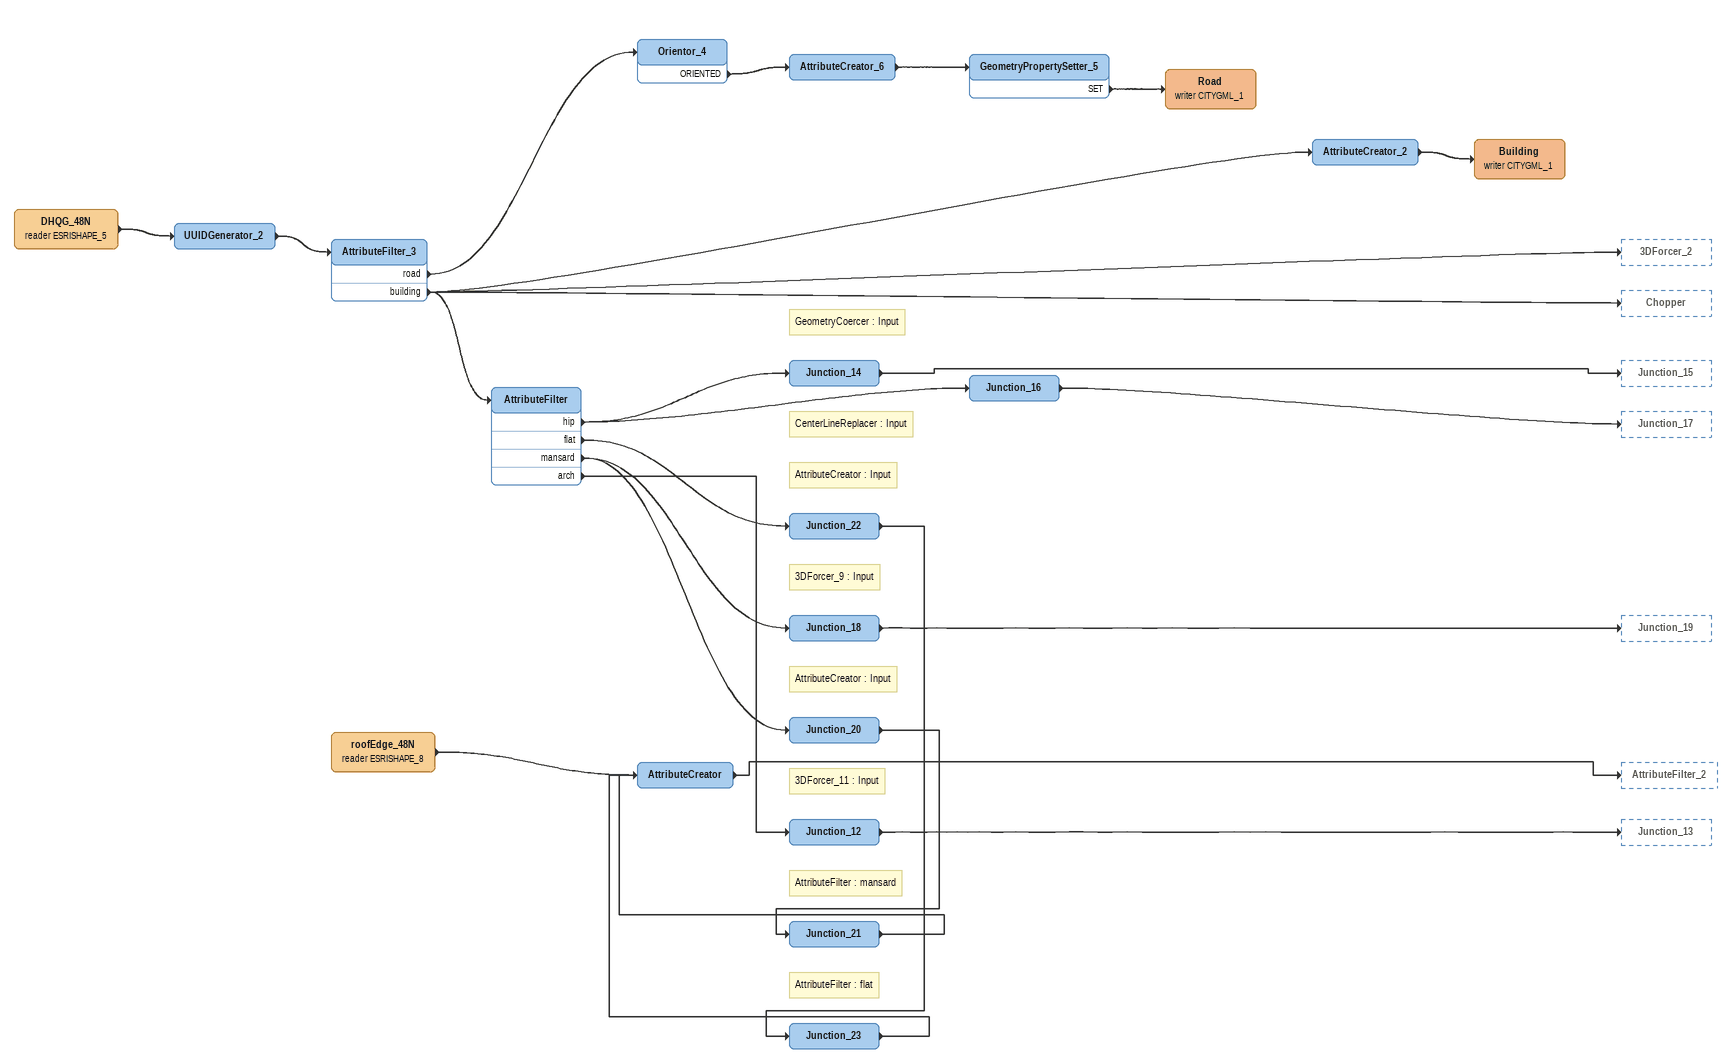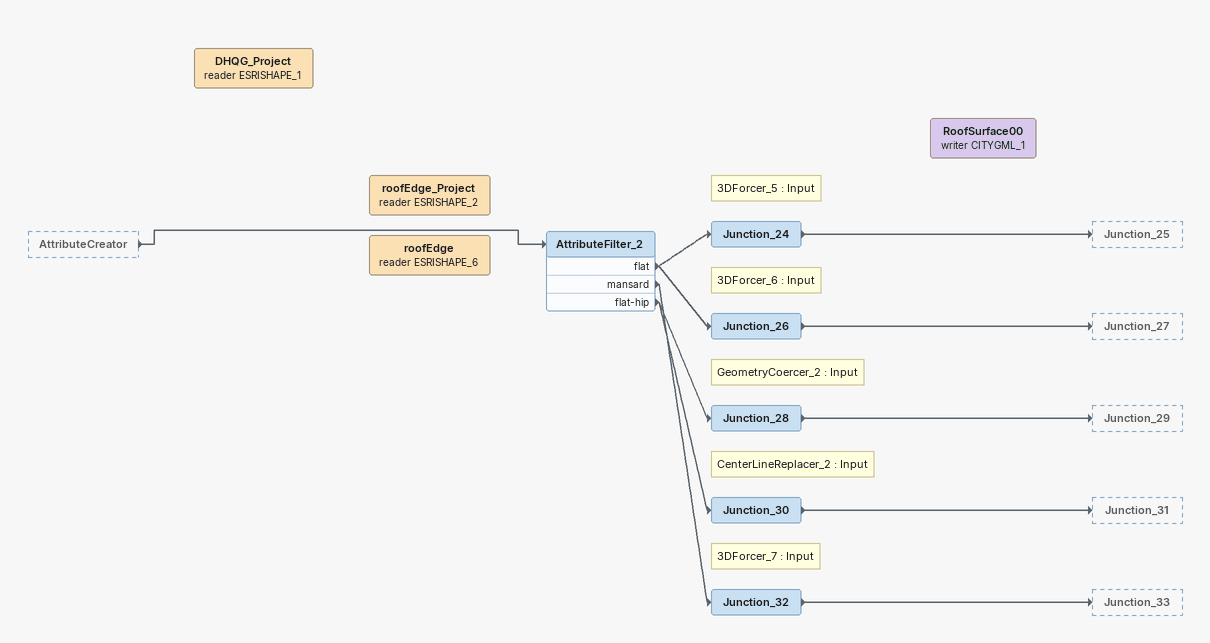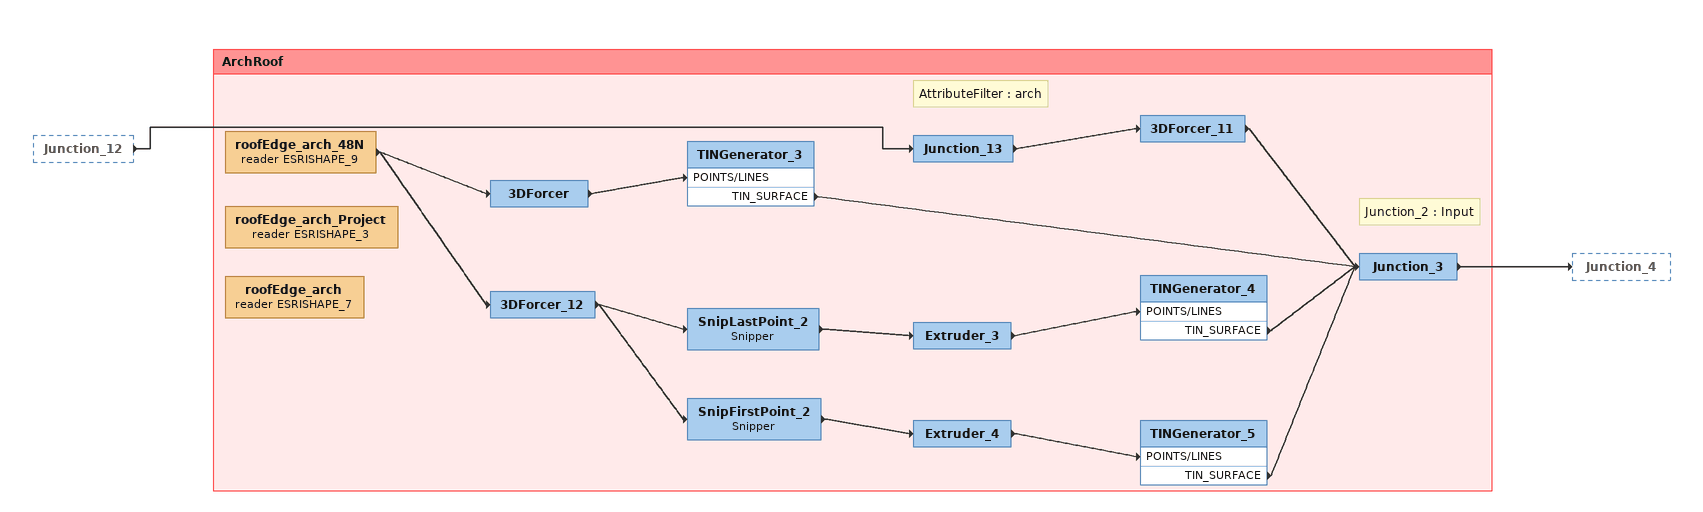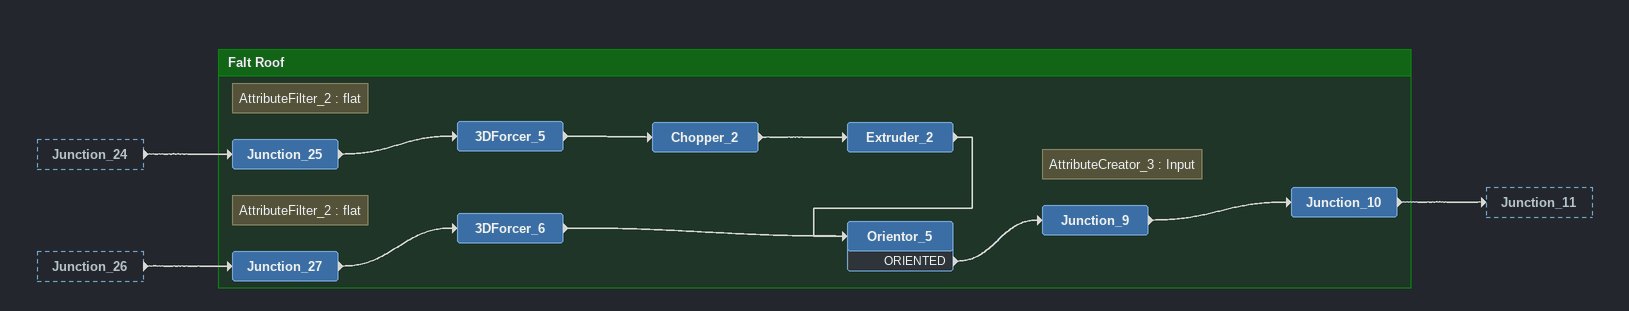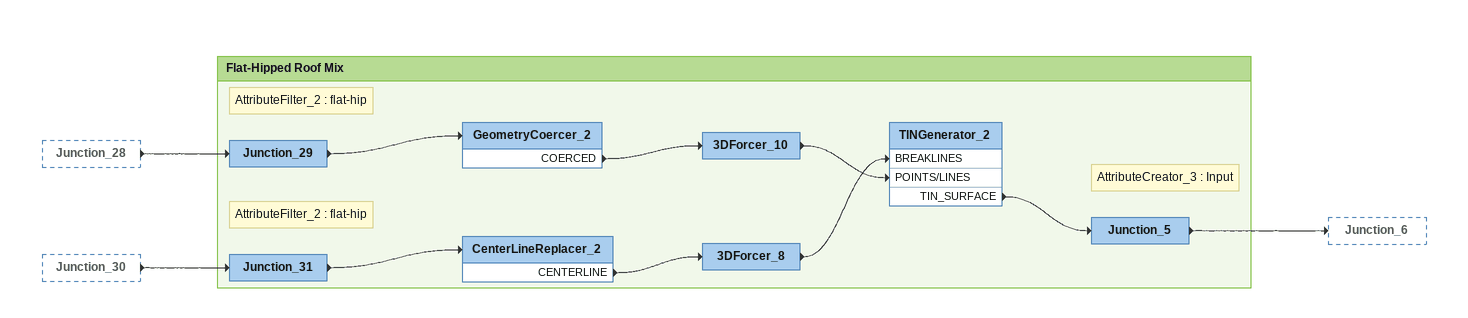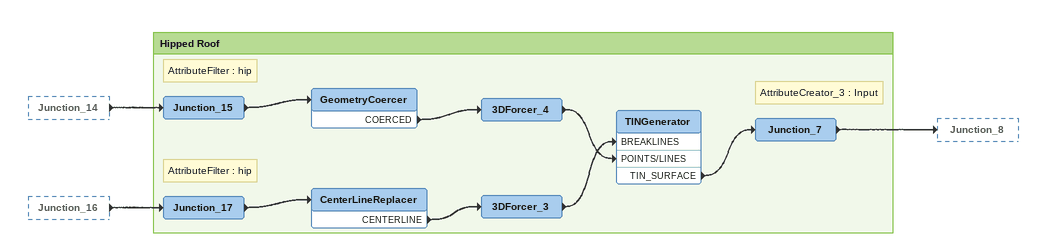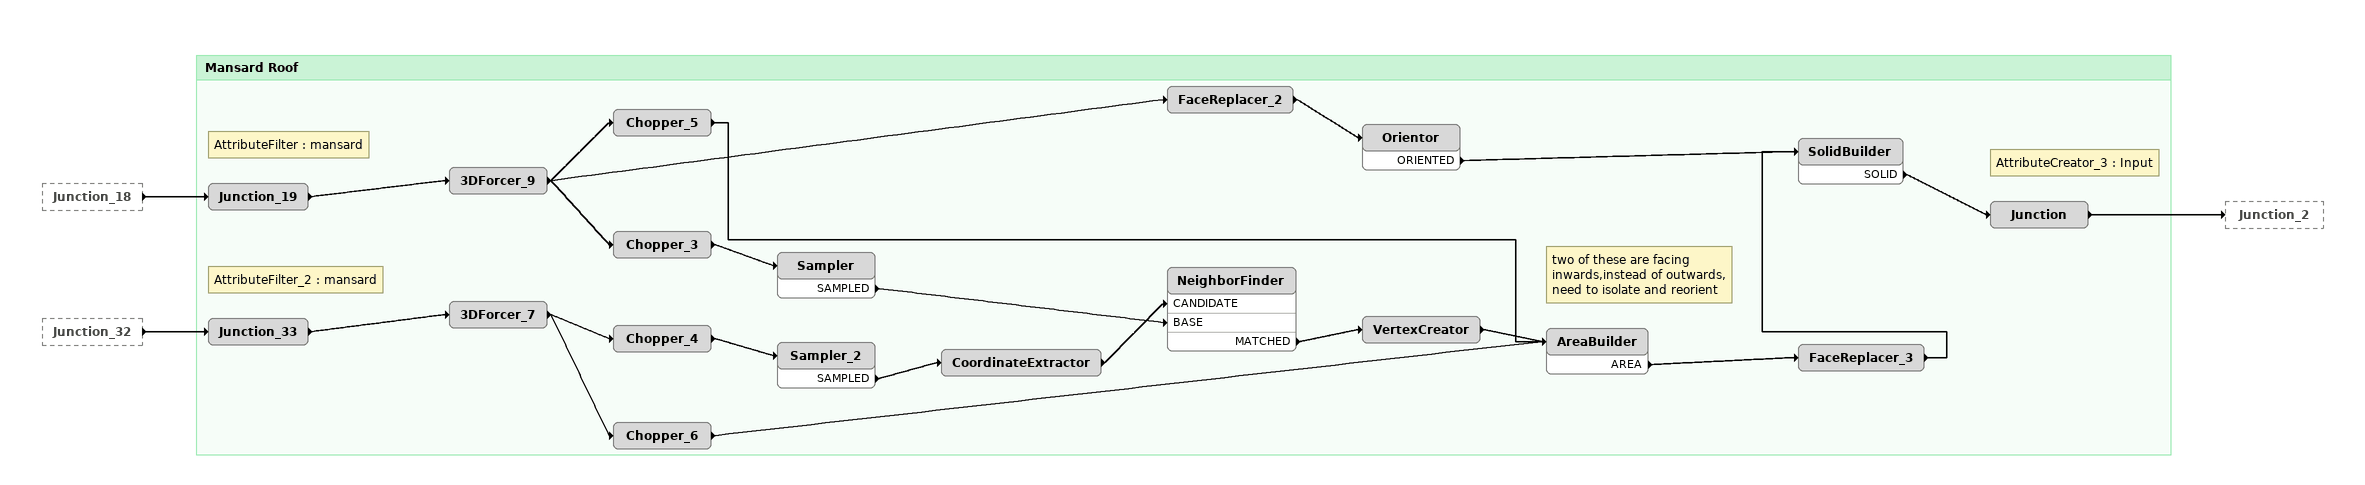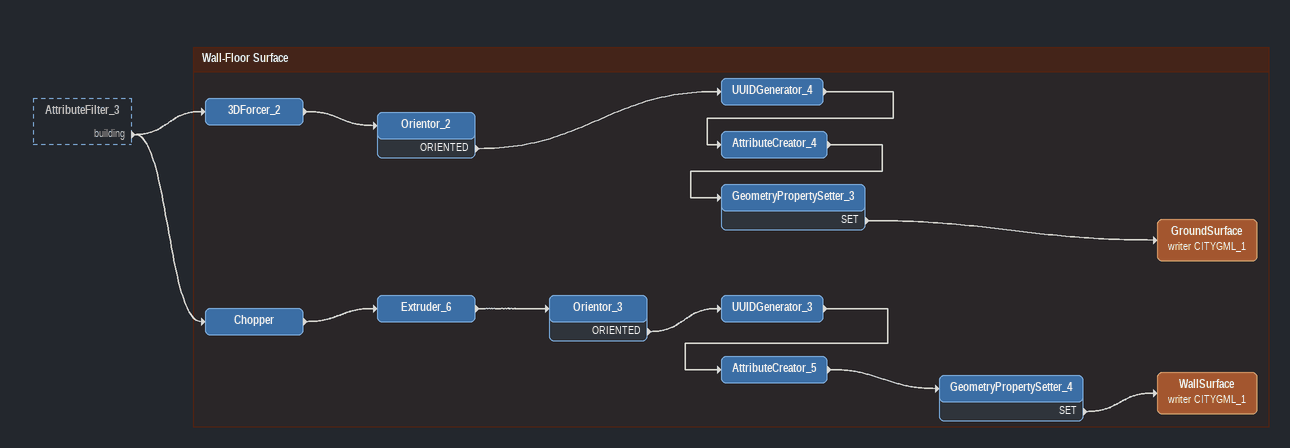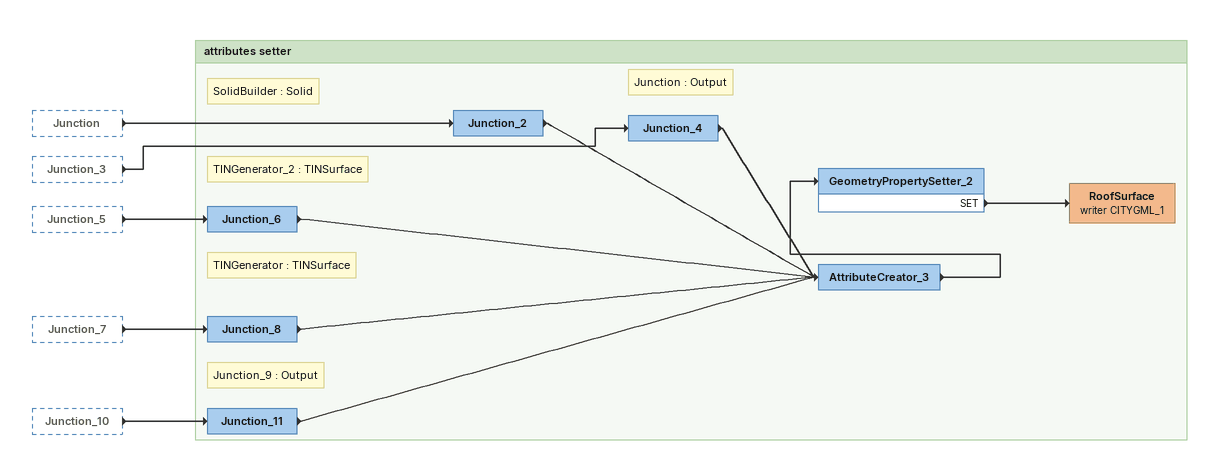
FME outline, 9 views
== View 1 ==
DHQG_48N (reader ESRISHAPE_5)
    -> UUIDGenerator_2
UUIDGenerator_2
    -> AttributeFilter_3
AttributeFilter_3
    road -> Orientor_4
    building -> AttributeFilter
    building -> AttributeCreator_2
    building -> 3DForcer_2
    building -> Chopper
Orientor_4
    ORIENTED -> AttributeCreator_6
AttributeCreator_6
    -> GeometryPropertySetter_5
GeometryPropertySetter_5
    SET -> Road (writer CITYGML_1)
Road (writer CITYGML_1)
AttributeCreator_2
    -> Building (writer CITYGML_1)
Building (writer CITYGML_1)
AttributeFilter
    hip -> Junction_14
    hip -> Junction_16
    flat -> Junction_22
    mansard -> Junction_18
    mansard -> Junction_20
    arch -> Junction_12
Note: GeometryCoercer : Input
Junction_14
    -> Junction_15
Note: CenterLineReplacer : Input
Junction_16
    -> Junction_17
Note: AttributeCreator : Input
Junction_22
    -> Junction_23
Note: AttributeFilter : flat
Junction_23
    -> AttributeCreator
Note: 3DForcer_9 : Input
Junction_18
    -> Junction_19
Note: AttributeCreator : Input
Junction_20
    -> Junction_21
Note: AttributeFilter : mansard
Junction_21
    -> AttributeCreator
Note: 3DForcer_11 : Input
Junction_12
    -> Junction_13
roofEdge_48N (reader ESRISHAPE_8)
    -> AttributeCreator
AttributeCreator
    -> AttributeFilter_2

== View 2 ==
AttributeCreator [outside]
    -> AttributeFilter_2
DHQG_Project (reader ESRISHAPE_1)
AttributeFilter_2
    flat -> Junction_24
    flat -> Junction_26
    mansard -> Junction_32
    flat-hip -> Junction_28
    flat-hip -> Junction_30
Note: 3DForcer_5 : Input
Junction_24
    -> Junction_25
Note: 3DForcer_6 : Input
Junction_26
    -> Junction_27
Note: GeometryCoercer_2 : Input
Junction_28
    -> Junction_29
Note: CenterLineReplacer_2 : Input
Junction_30
    -> Junction_31
Note: 3DForcer_7 : Input
Junction_32
    -> Junction_33
roofEdge_Project (reader ESRISHAPE_2)
roofEdge (reader ESRISHAPE_6)
RoofSurface00 (writer CITYGML_1)

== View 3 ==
Junction_12 [outside]
    -> Junction_13

Bookmark: ArchRoof
Note: AttributeFilter : arch
Junction_13
    -> 3DForcer_11
3DForcer_11
    -> Junction_3
roofEdge_arch_48N (reader ESRISHAPE_9)
    -> 3DForcer
    -> 3DForcer_12
3DForcer
    -> TINGenerator_3 [POINTS/LINES]
TINGenerator_3
    TIN_SURFACE -> Junction_3
3DForcer_12
    -> SnipLastPoint_2
    -> SnipFirstPoint_2
SnipLastPoint_2: Snipper
    -> Extruder_3
Extruder_3
    -> TINGenerator_4 [POINTS/LINES]
TINGenerator_4
    TIN_SURFACE -> Junction_3
SnipFirstPoint_2: Snipper
    -> Extruder_4
Extruder_4
    -> TINGenerator_5 [POINTS/LINES]
TINGenerator_5
    TIN_SURFACE -> Junction_3
Note: Junction_2 : Input
Junction_3
    -> Junction_4
roofEdge_arch_Project (reader ESRISHAPE_3)
roofEdge_arch (reader ESRISHAPE_7)

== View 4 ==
Junction_24 [outside]
    -> Junction_25
Junction_26 [outside]
    -> Junction_27

Bookmark: Falt Roof
Note: AttributeFilter_2 : flat
Junction_25
    -> 3DForcer_5
3DForcer_5
    -> Chopper_2
Chopper_2
    -> Extruder_2
Extruder_2
    -> Orientor_5
Note: AttributeFilter_2 : flat
Junction_27
    -> 3DForcer_6
3DForcer_6
    -> Orientor_5
Orientor_5
    ORIENTED -> Junction_9
Junction_9
    -> Junction_10
Note: AttributeCreator_3 : Input
Junction_10
    -> Junction_11

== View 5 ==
Junction_28 [outside]
    -> Junction_29
Junction_30 [outside]
    -> Junction_31

Bookmark: Flat-Hipped Roof Mix
Note: AttributeFilter_2 : flat-hip
Junction_29
    -> GeometryCoercer_2
GeometryCoercer_2
    COERCED -> 3DForcer_10
3DForcer_10
    -> TINGenerator_2 [POINTS/LINES]
Note: AttributeFilter_2 : flat-hip
Junction_31
    -> CenterLineReplacer_2
CenterLineReplacer_2
    CENTERLINE -> 3DForcer_8
3DForcer_8
    -> TINGenerator_2 [BREAKLINES]
TINGenerator_2
    TIN_SURFACE -> Junction_5
Note: AttributeCreator_3 : Input
Junction_5
    -> Junction_6

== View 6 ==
Junction_14 [outside]
    -> Junction_15
Junction_16 [outside]
    -> Junction_17

Bookmark: Hipped Roof
Note: AttributeFilter : hip
Junction_15
    -> GeometryCoercer
GeometryCoercer
    COERCED -> 3DForcer_4
3DForcer_4
    -> TINGenerator [POINTS/LINES]
Note: AttributeFilter : hip
Junction_17
    -> CenterLineReplacer
CenterLineReplacer
    CENTERLINE -> 3DForcer_3
3DForcer_3
    -> TINGenerator [BREAKLINES]
TINGenerator
    TIN_SURFACE -> Junction_7
Note: AttributeCreator_3 : Input
Junction_7
    -> Junction_8

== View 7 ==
Junction_18 [outside]
    -> Junction_19
Junction_32 [outside]
    -> Junction_33

Bookmark: Mansard Roof
Note: AttributeFilter : mansard
Junction_19
    -> 3DForcer_9
3DForcer_9
    -> FaceReplacer_2
    -> Chopper_5
    -> Chopper_3
FaceReplacer_2
    -> Orientor
Orientor
    ORIENTED -> SolidBuilder
Chopper_5
    -> AreaBuilder
Chopper_3
    -> Sampler
Sampler
    SAMPLED -> NeighborFinder [BASE]
Note: AttributeFilter_2 : mansard
Junction_33
    -> 3DForcer_7
3DForcer_7
    -> Chopper_4
    -> Chopper_6
Chopper_4
    -> Sampler_2
Sampler_2
    SAMPLED -> CoordinateExtractor
CoordinateExtractor
    -> NeighborFinder [CANDIDATE]
NeighborFinder
    MATCHED -> VertexCreator
VertexCreator
    -> AreaBuilder
Chopper_6
    -> AreaBuilder
AreaBuilder
    AREA -> FaceReplacer_3
Note: two of these are facing inwards,instead of outwards, need to isolate and reorient
FaceReplacer_3
    -> SolidBuilder
SolidBuilder
    SOLID -> Junction
Note: AttributeCreator_3 : Input
Junction
    -> Junction_2

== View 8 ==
AttributeFilter_3 [outside]
    building -> 3DForcer_2
    building -> Chopper

Bookmark: Wall-Floor Surface
3DForcer_2
    -> Orientor_2
Orientor_2
    ORIENTED -> UUIDGenerator_4
UUIDGenerator_4
    -> AttributeCreator_4
AttributeCreator_4
    -> GeometryPropertySetter_3
GeometryPropertySetter_3
    SET -> GroundSurface (writer CITYGML_1)
GroundSurface (writer CITYGML_1)
Chopper
    -> Extruder_6
Extruder_6
    -> Orientor_3
Orientor_3
    ORIENTED -> UUIDGenerator_3
UUIDGenerator_3
    -> AttributeCreator_5
AttributeCreator_5
    -> GeometryPropertySetter_4
GeometryPropertySetter_4
    SET -> WallSurface (writer CITYGML_1)
WallSurface (writer CITYGML_1)

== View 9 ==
Junction [outside]
    -> Junction_2
Junction_3 [outside]
    -> Junction_4
Junction_5 [outside]
    -> Junction_6
Junction_7 [outside]
    -> Junction_8
Junction_10 [outside]
    -> Junction_11

Bookmark: attributes setter
Note: TINGenerator : TINSurface
Junction_8
    -> AttributeCreator_3
Note: Junction_9 : Output
Junction_11
    -> AttributeCreator_3
Note: TINGenerator_2 : TINSurface
Junction_6
    -> AttributeCreator_3
Note: SolidBuilder : Solid
Junction_2
    -> AttributeCreator_3
Note: Junction : Output
Junction_4
    -> AttributeCreator_3
AttributeCreator_3
    -> GeometryPropertySetter_2
GeometryPropertySetter_2
    SET -> RoofSurface (writer CITYGML_1)
RoofSurface (writer CITYGML_1)
